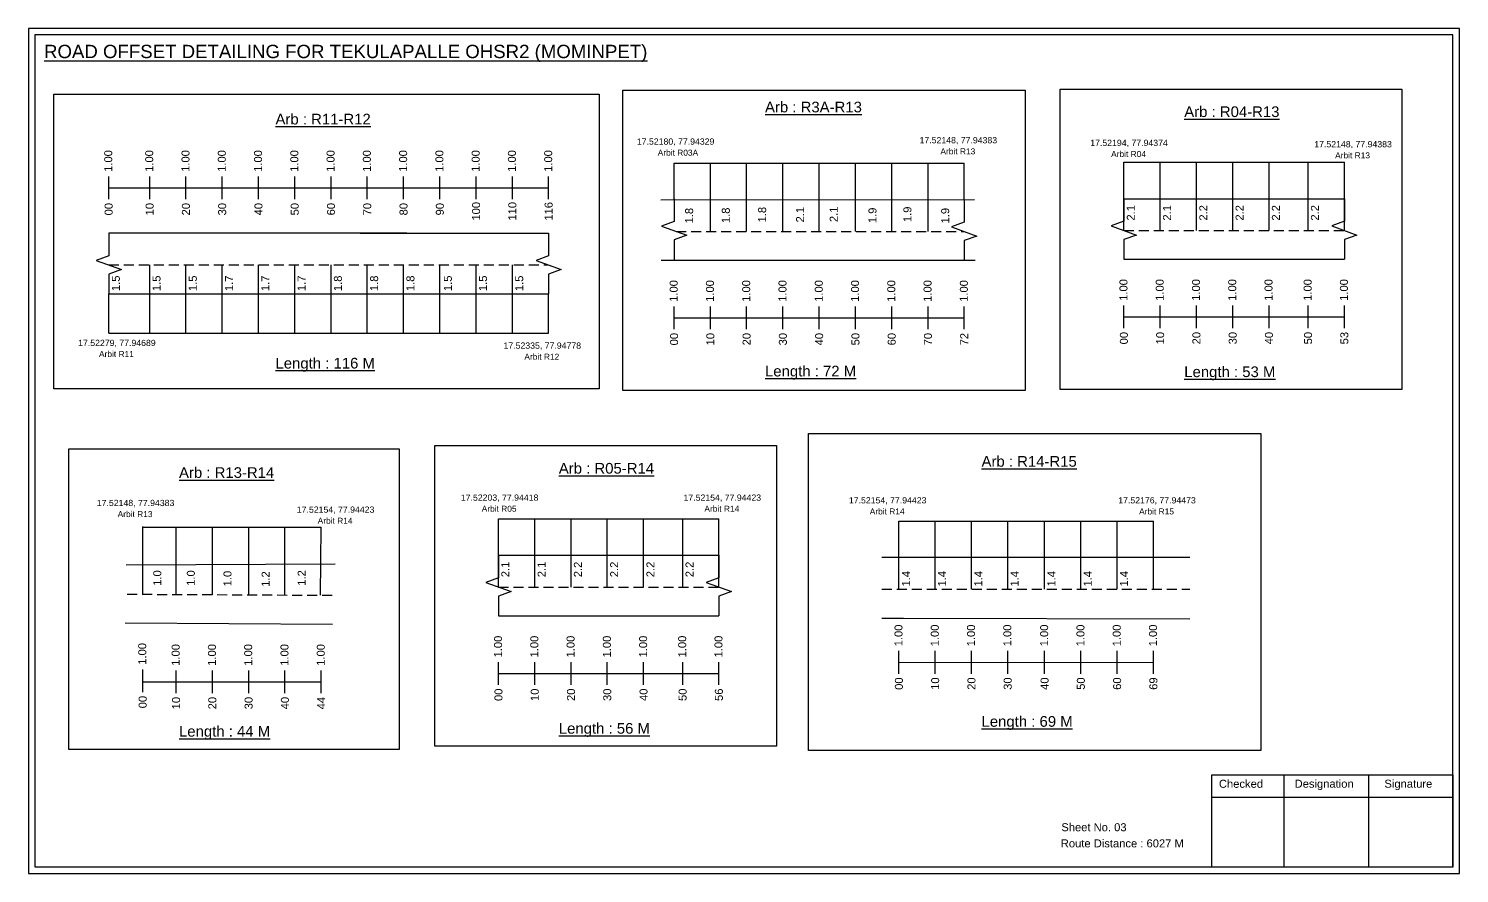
# Model space of a CAD drawing. Header units: inches. Extents: x 1972 to 9977, y 79 to 2755.
# Drawn here: x 7330 to 7866, y 1288 to 1605 of the extents above; entities that cross this region are included whole.
import ezdxf

# ---------------------------------------------------------------- set-up
doc = ezdxf.new("R2010")
doc.units = ezdxf.units.IN
doc.header["$MEASUREMENT"] = 0
doc.linetypes.add('DASHED2', pattern=[0.375, 0.25, -0.125])
doc.layers.add('PDF_Geometry', color=7, linetype='Continuous')
doc.layers.add('PDF_Text', color=5, linetype='Continuous')
doc.styles.add('PDF Arial', font='arial.ttf')
doc.styles.get("Standard").update_dxf_attribs({"font": 'arial.ttf'})

msp = doc.modelspace()

# ---------------------------------------------------------------- linework, layer by layer
at = {"color": 5}
for p, q in [((7571.94, 1554.18), (7680.74, 1554.18)), ((7740.6, 1554.56), (7823.25, 1554.56)), ((7359.93, 1490.53), (7524.9, 1490.53)), ((7372.69, 1417.73), (7439.62, 1417.73)), ((7506.09, 1420.86), (7588.75, 1420.86)), ((7656.24, 1420.03), (7751.66, 1420.03))]:
    msp.add_line(p, q, dxfattribs=at)
for p, q in [((7571.94, 1540.53), (7571.94, 1554.18)), ((7585.54, 1528.65), (7585.54, 1554.18)), ((7599.14, 1528.65), (7599.14, 1554.18)), ((7612.74, 1528.65), (7612.74, 1554.18)), ((7626.34, 1528.65), (7626.34, 1554.18)), ((7639.94, 1528.65), (7639.94, 1554.18)), ((7653.54, 1528.65), (7653.54, 1554.18)), ((7667.14, 1528.65), (7667.14, 1554.18)), ((7680.74, 1540.53), (7680.74, 1554.18)), ((7740.6, 1529.02), (7740.6, 1554.56)), ((7754.2, 1529.02), (7754.2, 1554.56)), ((7767.8, 1529.02), (7767.8, 1554.56)), ((7781.4, 1529.02), (7781.4, 1554.56)), ((7795, 1529.02), (7795, 1554.56)), ((7809.65, 1529.03), (7809.65, 1554.56)), ((7823.25, 1529.03), (7823.25, 1554.56)), ((7566.95, 1540.53), (7684.56, 1540.59)), ((7740.6, 1540.9), (7823.25, 1540.9)), ((7471.71, 1527.95), (7359.93, 1527.95)), ((7454.23, 1527.95), (7524.9, 1527.95)), ((7375.3, 1490.53), (7375.3, 1516.07)), ((7388.9, 1490.53), (7388.9, 1516.07)), ((7402.5, 1490.53), (7402.5, 1516.07)), ((7416.1, 1490.53), (7416.1, 1516.07)), ((7429.7, 1490.53), (7429.7, 1516.07)), ((7443.3, 1490.53), (7443.3, 1516.07)), ((7456.9, 1490.53), (7456.9, 1516.07)), ((7470.5, 1490.53), (7470.5, 1516.07)), ((7484.1, 1490.53), (7484.1, 1516.07)), ((7497.7, 1490.53), (7497.7, 1516.07)), ((7511.3, 1490.53), (7511.3, 1516.07)), ((7567.09, 1517.84), (7684.87, 1517.84)), ((7740.6, 1518.22), (7823.25, 1518.22)), ((7359.93, 1505.27), (7524.9, 1505.27)), ((7359.93, 1490.53), (7359.93, 1505.27)), ((7524.9, 1490.53), (7524.9, 1505.27)), ((7372.69, 1392.5), (7372.69, 1418.03)), ((7385.22, 1392.45), (7385.22, 1417.73)), ((7398.82, 1392.39), (7398.82, 1417.73)), ((7412.42, 1392.45), (7412.42, 1417.73)), ((7426.02, 1392.2), (7426.02, 1417.73)), ((7439.39, 1392.23), (7439.62, 1417.73)), ((7506.09, 1395.33), (7506.09, 1420.86)), ((7519.69, 1395.33), (7519.69, 1420.86)), ((7533.29, 1395.33), (7533.29, 1420.86)), ((7546.89, 1395.33), (7546.89, 1420.86)), ((7560.49, 1395.33), (7560.49, 1420.86)), ((7575.15, 1395.33), (7575.15, 1420.87)), ((7588.75, 1395.33), (7588.75, 1420.87)), ((7656.24, 1394.5), (7656.24, 1420.03)), ((7669.84, 1394.5), (7669.84, 1420.03)), ((7683.44, 1394.5), (7683.44, 1420.03)), ((7697.04, 1394.5), (7697.04, 1420.03)), ((7710.86, 1394.5), (7710.86, 1420.03)), ((7724.46, 1394.5), (7724.46, 1420.03)), ((7738.06, 1394.5), (7738.06, 1420.03)), ((7751.66, 1394.5), (7751.66, 1420.03)), ((7506.09, 1407.21), (7588.75, 1407.21)), ((7765.26, 1406.38), (7649.84, 1406.38)), ((7366.49, 1403.7), (7444.86, 1404.06)), ((7506.09, 1384.53), (7588.75, 1384.53)), ((7366.12, 1381.85), (7443.85, 1381.42)), ((7649.84, 1383.7), (7657.89, 1383.7)), ((7657.89, 1383.7), (7765.26, 1383.4))]:
    msp.add_line(p, q)
at = {"color": 217, "true_color": 0x93278f}
for p, q in [((7359.93, 1540.68), (7359.93, 1549.23)), ((7375.3, 1540.68), (7375.3, 1549.23)), ((7388.9, 1540.68), (7388.9, 1549.23)), ((7402.5, 1540.68), (7402.5, 1549.23)), ((7416.1, 1540.68), (7416.1, 1549.23)), ((7429.7, 1540.68), (7429.7, 1549.23)), ((7443.3, 1540.68), (7443.3, 1549.23)), ((7456.9, 1540.68), (7456.9, 1549.23)), ((7470.5, 1540.68), (7470.5, 1549.23)), ((7484.1, 1540.68), (7484.1, 1549.23)), ((7497.7, 1540.68), (7497.7, 1549.23)), ((7511.3, 1540.68), (7511.3, 1549.23)), ((7524.9, 1540.68), (7524.9, 1549.23)), ((7359.93, 1544.95), (7524.9, 1544.95)), ((7571.94, 1491.95), (7571.94, 1500.5)), ((7585.54, 1491.95), (7585.54, 1500.5)), ((7599.14, 1491.95), (7599.14, 1500.5)), ((7612.74, 1491.95), (7612.74, 1500.5)), ((7626.34, 1491.95), (7626.34, 1500.5)), ((7639.94, 1491.95), (7639.94, 1500.5)), ((7653.54, 1491.95), (7653.54, 1500.5)), ((7667.14, 1491.95), (7667.14, 1500.5)), ((7680.74, 1491.95), (7680.74, 1500.5)), ((7740.6, 1492.32), (7740.6, 1500.88)), ((7754.2, 1492.32), (7754.2, 1500.88)), ((7767.8, 1492.32), (7767.8, 1500.88)), ((7781.4, 1492.32), (7781.4, 1500.88)), ((7795, 1492.32), (7795, 1500.88)), ((7809.65, 1492.33), (7809.65, 1500.88)), ((7823.25, 1492.33), (7823.25, 1500.88)), ((7571.94, 1496.22), (7680.74, 1496.22)), ((7740.6, 1496.59), (7823.25, 1496.6)), ((7656.24, 1362.8), (7656.24, 1371.36)), ((7669.84, 1362.8), (7669.84, 1371.36)), ((7683.44, 1362.8), (7683.44, 1371.36)), ((7697.04, 1362.8), (7697.04, 1371.36)), ((7710.86, 1362.8), (7710.86, 1371.36)), ((7724.46, 1362.8), (7724.46, 1371.36)), ((7738.06, 1362.8), (7738.06, 1371.36)), ((7751.66, 1362.8), (7751.66, 1371.36)), ((7372.69, 1355.88), (7372.69, 1364.44)), ((7385.22, 1355.5), (7385.22, 1364.05)), ((7398.82, 1355.5), (7398.82, 1364.05)), ((7412.42, 1355.5), (7412.42, 1364.05)), ((7426.02, 1355.5), (7426.02, 1364.05)), ((7439.62, 1355.5), (7439.62, 1364.05)), ((7506.09, 1358.63), (7506.09, 1367.19)), ((7506.09, 1362.9), (7588.75, 1362.91)), ((7519.69, 1358.63), (7519.69, 1367.19)), ((7533.29, 1358.63), (7533.29, 1367.19)), ((7546.89, 1358.63), (7546.89, 1367.19)), ((7560.49, 1358.63), (7560.49, 1367.19)), ((7575.15, 1358.63), (7575.15, 1367.19)), ((7588.75, 1358.63), (7588.75, 1367.19)), ((7656.24, 1367.07), (7751.66, 1367.14)), ((7372.69, 1359.77), (7439.62, 1359.78))]:
    msp.add_line(p, q, dxfattribs=at)
at = {"linetype": 'DASHED2', "ltscale": 15}
for p, q in [((7740.6, 1529.03), (7823.25, 1529.03)), ((7572.7, 1528.65), (7680.74, 1528.65)), ((7359.93, 1516.07), (7524.9, 1516.07)), ((7506.09, 1395.33), (7588.75, 1395.33)), ((7366.84, 1392.64), (7445.12, 1392.23)), ((7649.84, 1394.5), (7765.26, 1394.5))]:
    msp.add_line(p, q, dxfattribs=at)
for points in [[(7339.33, 1580.1), (7543.89, 1580.1), (7543.89, 1469.6), (7339.33, 1469.6)], [(7552.71, 1581.66), (7703.57, 1581.66), (7703.57, 1468.98), (7552.71, 1468.98)], [(7716.73, 1582.04), (7844.83, 1582.04), (7844.83, 1469.36), (7716.73, 1469.36)], [(7622.32, 1452.87), (7791.93, 1452.87), (7791.93, 1334.04), (7622.32, 1334.04)], [(7344.99, 1447.09), (7468.79, 1447.09), (7468.79, 1334.41), (7344.99, 1334.41)], [(7482.23, 1448.35), (7610.32, 1448.35), (7610.32, 1335.67), (7482.23, 1335.67)]]:
    msp.add_lwpolyline(points, close=True)
at = {"linetype": 'Continuous'}
for points in [[(7571.92, 1540.81), (7571.92, 1532.38), (7567.18, 1530.66), (7576.67, 1527.2), (7571.92, 1525.48), (7571.92, 1518.13)], [(7680.74, 1540.53), (7680.74, 1532.1), (7676, 1530.37), (7685.48, 1526.92), (7680.74, 1525.19), (7680.74, 1517.84)], [(7740.6, 1540.9), (7740.6, 1532.47), (7735.86, 1530.75), (7745.34, 1527.29), (7740.6, 1525.57), (7740.6, 1518.22)], [(7823.25, 1540.9), (7823.25, 1532.47), (7818.51, 1530.75), (7827.99, 1527.29), (7823.25, 1525.57), (7823.25, 1518.22)], [(7359.93, 1527.95), (7359.93, 1519.52), (7355.19, 1517.8), (7364.68, 1514.34), (7359.93, 1512.62), (7359.93, 1505.27)], [(7524.9, 1527.95), (7524.9, 1519.52), (7520.16, 1517.8), (7529.65, 1514.34), (7524.9, 1512.62), (7524.9, 1505.27)], [(7506.09, 1407.21), (7506.09, 1398.78), (7501.35, 1397.05), (7510.84, 1393.6), (7506.09, 1391.87), (7506.09, 1384.53)], [(7588.75, 1407.21), (7588.75, 1398.78), (7584, 1397.05), (7593.49, 1393.6), (7588.75, 1391.87), (7588.75, 1384.53)]]:
    msp.add_lwpolyline(points, dxfattribs=at)
at = {"layer": 'PDF_Geometry'}
for points in [[(7329.91, 1604.68), (7329.91, 1287.97), (7866.38, 1287.97), (7866.38, 1604.68)], [(7332.23, 1602.35), (7332.23, 1290.39), (7863.96, 1290.39), (7863.96, 1602.35)]]:
    msp.add_lwpolyline(points, close=True, dxfattribs=at)
at = {"layer": 'PDF_Geometry', "color": 242, "true_color": 0xcc1f26}
msp.add_lwpolyline([(7863.96, 1290.29), (7773.62, 1290.29), (7773.62, 1324.91), (7863.96, 1324.91)], close=True, dxfattribs=at)
for points in [[(7800.6, 1324.91), (7800.6, 1290.29)], [(7832.33, 1324.91), (7832.33, 1290.29)], [(7773.62, 1316.53), (7863.96, 1316.53)]]:
    msp.add_lwpolyline(points, dxfattribs=at)

# ---------------------------------------------------------------- texts
at = {"color": 242, "true_color": 0xcd2027}
for s, height, p in [('%%UROAD OFFSET DETAILING FOR TEKULAPALLE OHSR2 (MOMINPET)', 5, (7335.68, 1593.61)), ('%%UArb : R3A-R13', 4, (7606.02, 1573.28)), ('%%UArb : R11-R12', 4, (7422.48, 1568.75)), ('%%UArb : R04-R13', 4, (7763.22, 1571.53)), ('%%ULength : 116 M', 4, (7422.48, 1477.25)), ('%%ULength : 72 M', 4, (7606.02, 1474.28)), ('%%ULength : 53 M', 4, (7763.22, 1474.03)), ('%%UArb : R14-R15', 4, (7687.21, 1440.44)), ('%%UArb : R13-R14', 4, (7386.3, 1436.24)), ('%%UArb : R05-R14', 4, (7528.71, 1437.84)), ('%%ULength : 69 M', 4, (7687.21, 1342.94)), ('%%ULength : 44 M', 4, (7386.3, 1339.24)), ('%%ULength : 56 M', 4, (7528.71, 1340.34))]:
    msp.add_text(s, height=height, dxfattribs=at).set_placement(p)
at = {"color": 5}
for s, height, p in [('17.52180, 77.94329', 2.34, (7557.97, 1561.17)), ('17.52148, 77.94383', 2.34, (7663.97, 1561.67)), ('17.52194, 77.94374', 2.34, (7727.97, 1560.67)), ('17.52148, 77.94383', 2.34, (7811.97, 1560.17)), ('Arbit R03A', 2.246, (7565.79, 1557.04)), ('Arbit R13', 2.246, (7671.79, 1557.54)), ('Arbit R04', 2.246, (7735.79, 1556.54)), ('Arbit R13', 2.246, (7819.79, 1556.04)), ('17.52279, 77.94689', 2.34, (7348.47, 1485.67)), ('17.52335, 77.94778', 2.34, (7507.97, 1484.67)), ('Arbit R11', 2.246, (7356.29, 1481.54)), ('Arbit R12', 2.246, (7515.79, 1480.54)), ('17.52148, 77.94383', 2.34, (7355.47, 1425.67)), ('17.52203, 77.94418', 2.34, (7491.97, 1427.67)), ('17.52154, 77.94423', 2.34, (7575.47, 1427.67)), ('17.52154, 77.94423', 2.34, (7637.47, 1426.67)), ('17.52176, 77.94473', 2.34, (7738.47, 1426.67)), ('Arbit R13', 2.246, (7363.29, 1421.54)), ('17.52154, 77.94423', 2.34, (7430.47, 1423.17)), ('Arbit R05', 2.246, (7499.79, 1423.54)), ('Arbit R14', 2.246, (7583.29, 1423.54)), ('Arbit R14', 2.246, (7645.29, 1422.54)), ('Arbit R15', 2.246, (7746.29, 1422.54)), ('Arbit R14', 2.246, (7438.29, 1419.04))]:
    msp.add_text(s, height=height, dxfattribs=at).set_placement(p)
at = {"color": 217, "true_color": 0x93278f}
for s, p in [('1.00', (7361.26, 1550.97)), ('1.00', (7376.63, 1550.97)), ('1.00', (7390.23, 1550.97)), ('1.00', (7403.83, 1550.97)), ('1.00', (7417.43, 1550.97)), ('1.00', (7431.03, 1550.97)), ('1.00', (7444.63, 1550.97)), ('1.00', (7458.23, 1550.97)), ('1.00', (7471.83, 1550.97)), ('1.00', (7485.43, 1550.97)), ('1.00', (7499.03, 1550.97)), ('1.00', (7512.63, 1550.97)), ('1.00', (7526.23, 1550.97)), ('00', (7361.41, 1534.65)), ('10', (7376.78, 1534.65)), ('20', (7390.38, 1534.65)), ('30', (7403.98, 1534.65)), ('40', (7417.58, 1534.65)), ('50', (7431.18, 1534.65)), ('60', (7444.78, 1534.65)), ('70', (7458.38, 1534.65)), ('80', (7471.98, 1534.65)), ('90', (7485.58, 1534.65)), ('100', (7499.18, 1532.7)), ('110', (7512.78, 1532.7)), ('116', (7526.38, 1532.7)), ('1.00', (7573.27, 1502.24)), ('1.00', (7586.87, 1502.24)), ('1.00', (7600.47, 1502.24)), ('1.00', (7614.07, 1502.24)), ('1.00', (7627.67, 1502.24)), ('1.00', (7641.27, 1502.24)), ('1.00', (7654.87, 1502.24)), ('1.00', (7668.47, 1502.24)), ('1.00', (7682.07, 1502.24)), ('1.00', (7741.92, 1502.62)), ('1.00', (7755.52, 1502.62)), ('1.00', (7769.12, 1502.62)), ('1.00', (7782.72, 1502.62)), ('1.00', (7796.32, 1502.62)), ('1.00', (7810.98, 1502.62)), ('1.00', (7824.58, 1502.62)), ('00', (7573.42, 1485.92)), ('10', (7587.02, 1485.92)), ('20', (7600.62, 1485.92)), ('30', (7614.22, 1485.92)), ('40', (7627.82, 1485.92)), ('50', (7641.42, 1485.92)), ('60', (7655.02, 1485.92)), ('70', (7668.62, 1485.92)), ('72', (7682.22, 1485.92)), ('00', (7742.08, 1486.3)), ('10', (7755.68, 1486.3)), ('20', (7769.28, 1486.3)), ('30', (7782.88, 1486.3)), ('40', (7796.48, 1486.3)), ('50', (7811.13, 1486.3)), ('53', (7824.73, 1486.3)), ('1.00', (7657.57, 1373.1)), ('1.00', (7671.17, 1373.1)), ('1.00', (7684.77, 1373.1)), ('1.00', (7698.37, 1373.1)), ('1.00', (7712.19, 1373.1)), ('1.00', (7725.79, 1373.1)), ('1.00', (7739.39, 1373.1)), ('1.00', (7752.99, 1373.1)), ('1.00', (7374.02, 1366.18)), ('1.00', (7386.54, 1365.79)), ('1.00', (7400.14, 1365.79)), ('1.00', (7413.74, 1365.79)), ('1.00', (7427.34, 1365.79)), ('1.00', (7440.94, 1365.79)), ('1.00', (7507.42, 1368.92)), ('1.00', (7521.02, 1368.92)), ('1.00', (7534.62, 1368.92)), ('1.00', (7548.22, 1368.92)), ('1.00', (7561.82, 1368.92)), ('1.00', (7576.47, 1368.93)), ('1.00', (7590.07, 1368.93)), ('00', (7657.72, 1356.78)), ('10', (7671.32, 1356.78)), ('20', (7684.92, 1356.78)), ('30', (7698.52, 1356.78)), ('40', (7712.34, 1356.78)), ('50', (7725.94, 1356.78)), ('60', (7739.54, 1356.78)), ('69', (7753.14, 1356.78)), ('00', (7374.17, 1349.86)), ('10', (7386.69, 1349.47)), ('20', (7400.29, 1349.47)), ('30', (7413.89, 1349.47)), ('40', (7427.49, 1349.47)), ('44', (7441.09, 1349.47)), ('00', (7507.57, 1352.6)), ('10', (7521.17, 1352.6)), ('20', (7534.77, 1352.6)), ('30', (7548.37, 1352.6)), ('40', (7561.97, 1352.6)), ('50', (7576.62, 1352.61)), ('56', (7590.22, 1352.61))]:
    msp.add_text(s, height=3, rotation=90, dxfattribs=at).set_placement(p)
for s, p in [('1.8', (7579.07, 1531.63)), ('1.8', (7592.82, 1531.76)), ('1.8', (7606.44, 1532.01)), ('2.1', (7620.7, 1532.01)), ('2.1', (7633.29, 1532.14)), ('1.9', (7647.81, 1531.76)), ('1.9', (7660.91, 1532.14)), ('1.9', (7675.08, 1531.64)), ('2.1', (7744.67, 1532.7)), ('2.1', (7758.27, 1532.7)), ('2.2', (7771.87, 1532.7)), ('2.2', (7785.47, 1532.7)), ('2.2', (7799.07, 1532.7)), ('2.2', (7813.72, 1532.7)), ('1.5', (7364.11, 1506.27)), ('1.5', (7379.37, 1506.27)), ('1.5', (7392.97, 1506.27)), ('1.7', (7406.57, 1506.27)), ('1.7', (7420.17, 1506.27)), ('1.7', (7433.77, 1506.27)), ('1.8', (7447.37, 1506.27)), ('1.8', (7460.97, 1506.27)), ('1.8', (7474.57, 1506.27)), ('1.5', (7488.6, 1506.27)), ('1.5', (7501.77, 1506.27)), ('1.5', (7515.37, 1506.27)), ('1.0', (7379.65, 1395.78)), ('1.0', (7392.23, 1395.78)), ('1.0', (7405.97, 1395.59)), ('1.2', (7420.28, 1395.4)), ('1.2', (7433.8, 1395.81)), ('2.1', (7510.16, 1399)), ('2.1', (7523.76, 1399)), ('2.2', (7537.36, 1399)), ('2.2', (7550.96, 1399)), ('2.2', (7564.56, 1399)), ('2.2', (7579.22, 1399.01)), ('1.4', (7660.42, 1395.5)), ('1.4', (7673.91, 1395.5)), ('1.4', (7687.51, 1395.5)), ('1.4', (7701.11, 1395.5)), ('1.4', (7714.93, 1395.5)), ('1.4', (7728.53, 1395.5)), ('1.4', (7742.13, 1395.5))]:
    msp.add_text(s, height=3, rotation=90).set_placement(p)
for s, p in [('Sheet No. 03', (7717.12, 1303.77)), ('Route Distance : 6027 M', (7716.93, 1297.72))]:
    msp.add_text(s, height=3).set_placement(p)
at = {"layer": 'PDF_Text', "color": 7, "attachment_point": 7, "style": 'PDF Arial'}
for s, insert, char_height in [('Checked', (7776.22, 1320.02), 3.001), ('Designation', (7804.6, 1319.18), 3.0006), ('Signature', (7838.28, 1319.18), 3.001)]:
    msp.add_mtext(s, dxfattribs=dict(at, insert=insert, char_height=char_height))

doc.saveas('drawing.dxf')
